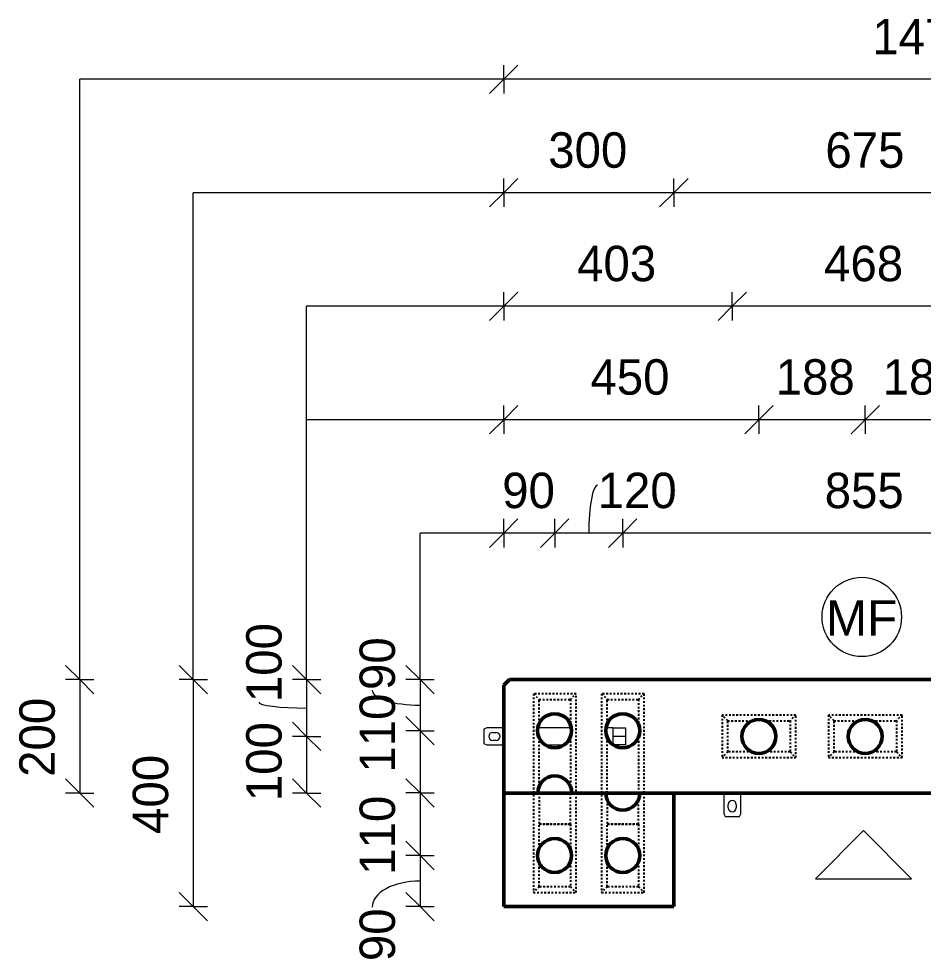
# Model space of a CAD drawing. Header units: millimetres. Extents: x -7945 to 7565, y 1067 to 22619.
# Drawn here: x -3544 to -1949, y 19968 to 21629 of the extents above; entities that cross this region are included whole.
import ezdxf

# ---------------------------------------------------------------- set-up
doc = ezdxf.new("R2010")
doc.units = ezdxf.units.MM
doc.linetypes.add('Dash', pattern=[6.36, 3.18, -3.18])
for name, color, linetype, lineweight in [('A-ANNO-DIMS', 211, 'Continuous', 9), ('A-ANNO-DIMS-25', 211, 'Continuous', 9), ('A-DETL-MBND', 5, 'Continuous', 18), ('A-GENM', 13, 'Continuous', 18), ('A-WALL', 113, 'Continuous', 25), ('A-WALL-HDLN', 110, 'Dash', 25), ('G-ANNO-TEXT', 231, 'Continuous', 9)]:
    doc.layers.add(name, color=color, linetype=linetype, lineweight=lineweight)
doc.styles.add('Arial', font='arial.ttf', dxfattribs={"height": 62.5})
doc.styles.add('Nirmala UI Semilight', font='NirmalaS.ttf', dxfattribs={"height": 62.5})
doc.dimstyles.new('Arrow_Filled_-_2_5_NI_UI', dxfattribs={"dimscale": 304.8, "dimtxt": 65.460247, "dimasz": 0.164042, "dimexe": 0.082021, "dimexo": 0.0625, "dimgap": 0.082021, "dimtad": 1, "dimdec": 0, "dimzin": 0, "dimdsep": 46, "dimtxsty": 'Nirmala UI Semilight', "dimblk1": 'OBLIQUE', "dimblk2": 'OBLIQUE', "dimsah": 1, "dimcen": 0.09, "dimazin": 0, "dimtfac": 1, "dimtdec": 4, "dimtix": 1, "dimtmove": 0, "dimatfit": 3, "dimfxl": 0.082021, "dimfxlon": 1, "dimtvp": 1, "dimtolj": 1, "dimtzin": 0, "dimarcsym": 2})
doc.dimstyles.new('Arrow_Filled_-_2_5_NI_UI_1', dxfattribs={"dimscale": 304.8, "dimtxt": 65.460247, "dimasz": 0.164042, "dimexe": 0.082021, "dimexo": 0.0625, "dimgap": 0.082021, "dimtad": 1, "dimdec": 0, "dimzin": 0, "dimdsep": 46, "dimtxsty": 'Nirmala UI Semilight', "dimblk1": 'OBLIQUE', "dimblk2": 'OBLIQUE', "dimsah": 1, "dimcen": 0.09, "dimazin": 0, "dimtfac": 1, "dimtdec": 4, "dimtix": 1, "dimtmove": 1, "dimatfit": 3, "dimfxl": 0.082021, "dimfxlon": 1, "dimtvp": 1, "dimtolj": 1, "dimtzin": 0, "dimarcsym": 2})
doc.dimstyles.new('Arrow_Filled_-_2_5_NI_UI_2', dxfattribs={"dimscale": 304.8, "dimtxt": 65.460247, "dimasz": 0.164042, "dimexe": 0.082021, "dimexo": 0.0625, "dimgap": 0.082021, "dimtad": 1, "dimdec": 0, "dimzin": 0, "dimdsep": 46, "dimtxsty": 'Nirmala UI Semilight', "dimblk1": 'OBLIQUE', "dimblk2": 'OBLIQUE', "dimsah": 1, "dimcen": 0.09, "dimazin": 0, "dimtfac": 1, "dimtdec": 4, "dimtix": 1, "dimtmove": 2, "dimatfit": 3, "dimfxl": 0.082021, "dimfxlon": 1, "dimtvp": 1, "dimtolj": 1, "dimtzin": 0, "dimarcsym": 2})

# ---------------------------------------------------------------- blocks, each defined once
blk = doc.blocks.new('RR spread anchor face based - RR-SA-0_7-110-2888042-Elevation Top1')
at = {"layer": 'A-GENM'}
for p, q in [((-6075.8, 20264.6), (-6075.8, 20228.1)), ((-6045.8, 20228.1), (-6045.8, 20264.6)), ((-6067.8, 20238.6), (-6067.8, 20244.6)), ((-6053.8, 20244.6), (-6053.8, 20238.6)), ((-6075.8, 20228.1), (-6073.3, 20223.1)), ((-6073.3, 20223.1), (-6048.3, 20223.1)), ((-6048.3, 20223.1), (-6045.8, 20228.1))]:
    blk.add_line(p, q, dxfattribs=at)
for centre, start, end in [((-6060.8, 20244.6), 0, 180), ((-6060.8, 20238.6), 180, 0)]:
    blk.add_arc(centre, 7, start, end, dxfattribs=at)
blk = doc.blocks.new('RR spread anchor face based - RR-SA-2_5-250-1726823-Elevation Top1')
at = {"layer": 'A-GENM'}
for p, q in [((-6493.8, 20379.6), (-6498.8, 20377.1)), ((-6498.8, 20377.1), (-6498.8, 20352.1)), ((-6463.8, 20379.6), (-6493.8, 20379.6)), ((-6483.3, 20371.6), (-6477.3, 20371.6)), ((-6344.8, 20379.6), (-6403.1, 20379.6)), ((-6270.8, 20379.6), (-6283.1, 20379.6)), ((-6270.8, 20379.6), (-6248.8, 20379.6)), ((-6270.8, 20364.6), (-6270.8, 20379.6)), ((-6270.8, 20364.6), (-6270.8, 20379.6)), ((-6270.8, 20350), (-6270.8, 20364.6)), ((-6248.8, 20364.6), (-6270.8, 20364.6)), ((-6270.8, 20350), (-6270.8, 20364.5)), ((-6248.8, 20379.6), (-6248.8, 20364.6)), ((-6248.8, 20364.6), (-6248.8, 20349.6)), ((-6498.8, 20352.1), (-6493.8, 20349.6)), ((-6493.8, 20349.6), (-6463.8, 20349.6)), ((-6477.3, 20357.6), (-6483.3, 20357.6)), ((-6390, 20349.6), (-6357.8, 20349.6)), ((-6248.8, 20349.6), (-6270, 20349.6))]:
    blk.add_line(p, q, dxfattribs=at)
for centre, start, end in [((-6483.3, 20364.6), 90, 270), ((-6477.3, 20364.6), 270, 90)]:
    blk.add_arc(centre, 7, start, end, dxfattribs=at)
blk = doc.blocks.new('DIMBLOCK53-Elevation Top1')
at = {"layer": 'A-ANNO-DIMS-25'}
for p, q in [((-2479.1, 20722.8), (-2454.1, 20747.8)), ((-2479.1, 20722.8), (-2479.1, 20747.8)), ((-1624.1, 20722.8), (-1599.1, 20747.8)), ((-1624.1, 20722.8), (-1624.1, 20747.8)), ((-2479.1, 20722.8), (-2504.1, 20697.8)), ((-1624.1, 20722.8), (-2479.1, 20722.8)), ((-2479.1, 20722.8), (-2479.1, 20697.8)), ((-1624.1, 20722.8), (-1649.1, 20697.8)), ((-1624.1, 20722.8), (-1624.1, 20697.8))]:
    blk.add_line(p, q, dxfattribs=at)
at = {"layer": 'A-ANNO-DIMS-25', "color": 0, "insert": (-2123.1, 20829.4), "char_height": 62.5, "width": 171.387, "attachment_point": 1, "line_spacing_factor": 1.142579, "style": 'Nirmala UI Semilight'}
blk.add_mtext('855', dxfattribs=at)
blk = doc.blocks.new('_Oblique')
at = {"color": 0, "linetype": 'ByBlock', "lineweight": -2}
blk.add_line((-0.5, -0.5), (0.5, 0.5), dxfattribs=at)
blk = doc.blocks.new('DIMBLOCK54-Elevation Top1')
at = {"layer": 'A-ANNO-DIMS-25'}
for p, q in [((-2599.1, 20722.8), (-2574.1, 20747.8)), ((-2599.1, 20722.8), (-2599.1, 20747.8)), ((-2479.1, 20722.8), (-2454.1, 20747.8)), ((-2479.1, 20722.8), (-2479.1, 20747.8)), ((-2599.1, 20722.8), (-2624.1, 20697.8)), ((-2479.1, 20722.8), (-2599.1, 20722.8)), ((-2599.1, 20722.8), (-2599.1, 20697.8)), ((-2479.1, 20722.8), (-2504.1, 20697.8)), ((-2479.1, 20722.8), (-2479.1, 20697.8))]:
    blk.add_line(p, q, dxfattribs=at)
blk.add_ellipse((-2523.5, 20722.8), major_axis=(0, 84.5), ratio=0.185305, start_param=0, end_param=1.570796, dxfattribs=at)
at = {"layer": 'A-ANNO-DIMS-25', "color": 0, "insert": (-2523.5, 20829.4), "char_height": 62.5, "width": 154.248, "attachment_point": 1, "line_spacing_factor": 1.142579, "style": 'Nirmala UI Semilight'}
blk.add_mtext('120', dxfattribs=at)
blk = doc.blocks.new('DIMBLOCK55-Elevation Top1')
at = {"layer": 'A-ANNO-DIMS-25'}
for p, q in [((-2689.1, 20722.8), (-2664.1, 20747.8)), ((-2689.1, 20722.8), (-2689.1, 20747.8)), ((-2599.1, 20722.8), (-2574.1, 20747.8)), ((-2599.1, 20722.8), (-2599.1, 20747.8)), ((-2689.1, 20722.8), (-2714.1, 20697.8)), ((-2599.1, 20722.8), (-2689.1, 20722.8)), ((-2689.1, 20722.8), (-2689.1, 20697.8)), ((-2599.1, 20722.8), (-2624.1, 20697.8)), ((-2599.1, 20722.8), (-2599.1, 20697.8))]:
    blk.add_line(p, q, dxfattribs=at)
at = {"layer": 'A-ANNO-DIMS-25', "color": 0, "insert": (-2691.8, 20829.4), "char_height": 62.5, "width": 114.258, "attachment_point": 1, "line_spacing_factor": 1.142579, "style": 'Nirmala UI Semilight'}
blk.add_mtext('90', dxfattribs=at)
blk = doc.blocks.new('DIMBLOCK57-Elevation Top1')
at = {"layer": 'A-ANNO-DIMS-25'}
for p, q in [((-2051.6, 20922.8), (-2026.6, 20947.8)), ((-2051.6, 20922.8), (-2051.6, 20947.8)), ((-1864.1, 20922.8), (-1839.1, 20947.8)), ((-1864.1, 20922.8), (-1864.1, 20947.8)), ((-2051.6, 20922.8), (-2076.6, 20897.8)), ((-1864.1, 20922.8), (-2051.6, 20922.8)), ((-2051.6, 20922.8), (-2051.6, 20897.8)), ((-1864.1, 20922.8), (-1889.1, 20897.8)), ((-1864.1, 20922.8), (-1864.1, 20897.8))]:
    blk.add_line(p, q, dxfattribs=at)
at = {"layer": 'A-ANNO-DIMS-25', "color": 0, "insert": (-2020.9, 21029.4), "char_height": 62.5, "width": 151.392, "attachment_point": 1, "line_spacing_factor": 1.142579, "style": 'Nirmala UI Semilight'}
blk.add_mtext('187', dxfattribs=at)
blk = doc.blocks.new('DIMBLOCK58-Elevation Top1')
at = {"layer": 'A-ANNO-DIMS-25'}
for p, q in [((-2239.1, 20922.8), (-2214.1, 20947.8)), ((-2239.1, 20922.8), (-2239.1, 20947.8)), ((-2051.6, 20922.8), (-2026.6, 20947.8)), ((-2051.6, 20922.8), (-2051.6, 20947.8)), ((-2239.1, 20922.8), (-2264.1, 20897.8)), ((-2051.6, 20922.8), (-2239.1, 20922.8)), ((-2239.1, 20922.8), (-2239.1, 20897.8)), ((-2051.6, 20922.8), (-2076.6, 20897.8)), ((-2051.6, 20922.8), (-2051.6, 20897.8))]:
    blk.add_line(p, q, dxfattribs=at)
at = {"layer": 'A-ANNO-DIMS-25', "color": 0, "insert": (-2209.6, 21029.4), "char_height": 62.5, "width": 154.248, "attachment_point": 1, "line_spacing_factor": 1.142579, "style": 'Nirmala UI Semilight'}
blk.add_mtext('188', dxfattribs=at)
blk = doc.blocks.new('DIMBLOCK59-Elevation Top1')
at = {"layer": 'A-ANNO-DIMS-25'}
for p, q in [((-2689.1, 20922.8), (-2664.1, 20947.8)), ((-2689.1, 20922.8), (-2689.1, 20947.8)), ((-2239.1, 20922.8), (-2214.1, 20947.8)), ((-2239.1, 20922.8), (-2239.1, 20947.8)), ((-2689.1, 20922.8), (-2714.1, 20897.8)), ((-2239.1, 20922.8), (-2689.1, 20922.8)), ((-2689.1, 20922.8), (-2689.1, 20897.8)), ((-2239.1, 20922.8), (-2264.1, 20897.8)), ((-2239.1, 20922.8), (-2239.1, 20897.8))]:
    blk.add_line(p, q, dxfattribs=at)
at = {"layer": 'A-ANNO-DIMS-25', "color": 0, "insert": (-2536.2, 21029.4), "char_height": 62.5, "width": 172.815, "attachment_point": 1, "line_spacing_factor": 1.142579, "style": 'Nirmala UI Semilight'}
blk.add_mtext('450', dxfattribs=at)
blk = doc.blocks.new('DIMBLOCK61-Elevation Top1')
at = {"layer": 'A-ANNO-DIMS-25'}
for p, q in [((-2286.1, 21122.8), (-2261.1, 21147.8)), ((-2286.1, 21122.8), (-2286.1, 21147.8)), ((-1818.1, 21122.8), (-1793.1, 21147.8)), ((-1818.1, 21122.8), (-1818.1, 21147.8)), ((-2286.1, 21122.8), (-2311.1, 21097.8)), ((-1818.1, 21122.8), (-2286.1, 21122.8)), ((-2286.1, 21122.8), (-2286.1, 21097.8)), ((-1818.1, 21122.8), (-1843.1, 21097.8)), ((-1818.1, 21122.8), (-1818.1, 21097.8))]:
    blk.add_line(p, q, dxfattribs=at)
at = {"layer": 'A-ANNO-DIMS-25', "color": 0, "insert": (-2124.2, 21229.4), "char_height": 62.5, "width": 172.815, "attachment_point": 1, "line_spacing_factor": 1.142579, "style": 'Nirmala UI Semilight'}
blk.add_mtext('468', dxfattribs=at)
blk = doc.blocks.new('DIMBLOCK62-Elevation Top1')
at = {"layer": 'A-ANNO-DIMS-25'}
for p, q in [((-2689.1, 21122.8), (-2664.1, 21147.8)), ((-2689.1, 21122.8), (-2689.1, 21147.8)), ((-2286.1, 21122.8), (-2261.1, 21147.8)), ((-2286.1, 21122.8), (-2286.1, 21147.8)), ((-2689.1, 21122.8), (-2714.1, 21097.8)), ((-2286.1, 21122.8), (-2689.1, 21122.8)), ((-2689.1, 21122.8), (-2689.1, 21097.8)), ((-2286.1, 21122.8), (-2311.1, 21097.8)), ((-2286.1, 21122.8), (-2286.1, 21097.8))]:
    blk.add_line(p, q, dxfattribs=at)
at = {"layer": 'A-ANNO-DIMS-25', "color": 0, "insert": (-2559.7, 21229.4), "char_height": 62.5, "width": 172.815, "attachment_point": 1, "line_spacing_factor": 1.142579, "style": 'Nirmala UI Semilight'}
blk.add_mtext('403', dxfattribs=at)
blk = doc.blocks.new('DIMBLOCK64-Elevation Top1')
at = {"layer": 'A-ANNO-DIMS-25'}
for p, q in [((-2389.1, 21322.8), (-2364.1, 21347.8)), ((-2389.1, 21322.8), (-2389.1, 21347.8)), ((-1714.1, 21322.8), (-1689.1, 21347.8)), ((-1714.1, 21322.8), (-1714.1, 21347.8)), ((-2389.1, 21322.8), (-2414.1, 21297.8)), ((-1714.1, 21322.8), (-2389.1, 21322.8)), ((-2389.1, 21322.8), (-2389.1, 21297.8)), ((-1714.1, 21322.8), (-1739.1, 21297.8)), ((-1714.1, 21322.8), (-1714.1, 21297.8))]:
    blk.add_line(p, q, dxfattribs=at)
at = {"layer": 'A-ANNO-DIMS-25', "color": 0, "insert": (-2121.9, 21429.4), "char_height": 62.5, "width": 168.53, "attachment_point": 1, "line_spacing_factor": 1.142579, "style": 'Nirmala UI Semilight'}
blk.add_mtext('675', dxfattribs=at)
blk = doc.blocks.new('DIMBLOCK65-Elevation Top1')
at = {"layer": 'A-ANNO-DIMS-25'}
for p, q in [((-2689.1, 21322.8), (-2664.1, 21347.8)), ((-2689.1, 21322.8), (-2689.1, 21347.8)), ((-2389.1, 21322.8), (-2364.1, 21347.8)), ((-2389.1, 21322.8), (-2389.1, 21347.8)), ((-2689.1, 21322.8), (-2714.1, 21297.8)), ((-2389.1, 21322.8), (-2689.1, 21322.8)), ((-2689.1, 21322.8), (-2689.1, 21297.8)), ((-2389.1, 21322.8), (-2414.1, 21297.8)), ((-2389.1, 21322.8), (-2389.1, 21297.8))]:
    blk.add_line(p, q, dxfattribs=at)
at = {"layer": 'A-ANNO-DIMS-25', "color": 0, "insert": (-2610.6, 21429.4), "char_height": 62.5, "width": 171.387, "attachment_point": 1, "line_spacing_factor": 1.142579, "style": 'Nirmala UI Semilight'}
blk.add_mtext('300', dxfattribs=at)
blk = doc.blocks.new('DIMBLOCK66-Elevation Top1')
at = {"layer": 'A-ANNO-DIMS-25'}
for p, q in [((-2689.1, 21522.8), (-2664.1, 21547.8)), ((-2689.1, 21522.8), (-2689.1, 21547.8)), ((-1214.1, 21522.8), (-1189.1, 21547.8)), ((-1214.1, 21522.8), (-1214.1, 21547.8)), ((-2689.1, 21522.8), (-2714.1, 21497.8)), ((-1214.1, 21522.8), (-2689.1, 21522.8)), ((-2689.1, 21522.8), (-2689.1, 21497.8)), ((-1214.1, 21522.8), (-1239.1, 21497.8)), ((-1214.1, 21522.8), (-1214.1, 21497.8))]:
    blk.add_line(p, q, dxfattribs=at)
at = {"layer": 'A-ANNO-DIMS-25', "color": 0, "insert": (-2039.1, 21629.4), "char_height": 62.5, "width": 209.949, "attachment_point": 1, "line_spacing_factor": 1.142579, "style": 'Nirmala UI Semilight'}
blk.add_mtext('1475', dxfattribs=at)
blk = doc.blocks.new('DIMBLOCK67-Elevation Top1')
at = {"layer": 'A-ANNO-DIMS-25'}
for p, q in [((-2836.7, 20464.6), (-2861.7, 20489.6)), ((-2836.7, 20464.6), (-2861.7, 20464.6)), ((-2836.7, 20464.6), (-2836.7, 20374.6)), ((-2836.7, 20464.6), (-2811.7, 20439.6)), ((-2836.7, 20464.6), (-2811.7, 20464.6)), ((-2836.7, 20374.6), (-2861.7, 20399.6)), ((-2836.7, 20374.6), (-2861.7, 20374.6)), ((-2836.7, 20374.6), (-2811.7, 20349.6)), ((-2836.7, 20374.6), (-2811.7, 20374.6))]:
    blk.add_line(p, q, dxfattribs=at)
blk.add_ellipse((-2836.7, 20446.3), major_axis=(84.5, 0), ratio=0.316147, start_param=3.141593, end_param=4.712389, dxfattribs=at)
at = {"layer": 'A-ANNO-DIMS-25', "color": 0, "insert": (-2943.3, 20446.3), "char_height": 62.5, "width": 114.258, "attachment_point": 1, "rotation": 90, "line_spacing_factor": 1.142579, "style": 'Nirmala UI Semilight'}
blk.add_mtext('90', dxfattribs=at)
blk = doc.blocks.new('DIMBLOCK68-Elevation Top1')
at = {"layer": 'A-ANNO-DIMS-25'}
for p, q in [((-2836.7, 20374.6), (-2861.7, 20399.6)), ((-2836.7, 20374.6), (-2861.7, 20374.6)), ((-2836.7, 20374.6), (-2836.7, 20264.8)), ((-2836.7, 20374.6), (-2811.7, 20349.6)), ((-2836.7, 20374.6), (-2811.7, 20374.6)), ((-2836.7, 20264.8), (-2861.7, 20289.8)), ((-2836.7, 20264.8), (-2861.7, 20264.8)), ((-2836.7, 20264.8), (-2811.7, 20239.8)), ((-2836.7, 20264.8), (-2811.7, 20264.8))]:
    blk.add_line(p, q, dxfattribs=at)
at = {"layer": 'A-ANNO-DIMS-25', "color": 0, "insert": (-2943.3, 20300.6), "char_height": 62.5, "width": 137.109, "attachment_point": 1, "rotation": 90, "line_spacing_factor": 1.142579, "style": 'Nirmala UI Semilight'}
blk.add_mtext('110', dxfattribs=at)
blk = doc.blocks.new('DIMBLOCK69-Elevation Top1')
at = {"layer": 'A-ANNO-DIMS-25'}
for p, q in [((-2836.7, 20264.8), (-2861.7, 20289.8)), ((-2836.7, 20264.8), (-2861.7, 20264.8)), ((-2836.7, 20264.8), (-2836.7, 20154.6)), ((-2836.7, 20264.8), (-2811.7, 20239.8)), ((-2836.7, 20264.8), (-2811.7, 20264.8)), ((-2836.7, 20154.6), (-2861.7, 20179.6)), ((-2836.7, 20154.6), (-2861.7, 20154.6)), ((-2836.7, 20154.6), (-2811.7, 20129.6)), ((-2836.7, 20154.6), (-2811.7, 20154.6))]:
    blk.add_line(p, q, dxfattribs=at)
at = {"layer": 'A-ANNO-DIMS-25', "color": 0, "insert": (-2943.3, 20120.6), "char_height": 62.5, "width": 137.109, "attachment_point": 1, "rotation": 90, "line_spacing_factor": 1.142579, "style": 'Nirmala UI Semilight'}
blk.add_mtext('110', dxfattribs=at)
blk = doc.blocks.new('DIMBLOCK70-Elevation Top1')
at = {"layer": 'A-ANNO-DIMS-25'}
for p, q in [((-2836.7, 20154.6), (-2861.7, 20179.6)), ((-2836.7, 20154.6), (-2861.7, 20154.6)), ((-2836.7, 20154.6), (-2836.7, 20064.6)), ((-2836.7, 20154.6), (-2811.7, 20129.6)), ((-2836.7, 20154.6), (-2811.7, 20154.6)), ((-2836.7, 20064.6), (-2861.7, 20089.6)), ((-2836.7, 20064.6), (-2861.7, 20064.6)), ((-2836.7, 20064.6), (-2811.7, 20039.6)), ((-2836.7, 20064.6), (-2811.7, 20064.6))]:
    blk.add_line(p, q, dxfattribs=at)
blk.add_ellipse((-2836.7, 20063.6), major_axis=(84.5, 0), ratio=0.544094, start_param=1.570796, end_param=3.141593, dxfattribs=at)
at = {"layer": 'A-ANNO-DIMS-25', "color": 0, "insert": (-2943.3, 19968.4), "char_height": 62.5, "width": 114.258, "attachment_point": 1, "rotation": 90, "line_spacing_factor": 1.142579, "style": 'Nirmala UI Semilight'}
blk.add_mtext('90', dxfattribs=at)
blk = doc.blocks.new('DIMBLOCK71-Elevation Top1')
at = {"layer": 'A-ANNO-DIMS-25'}
for p, q in [((-3036.7, 20464.6), (-3061.7, 20489.6)), ((-3036.7, 20464.6), (-3061.7, 20464.6)), ((-3036.7, 20464.6), (-3036.7, 20364.6)), ((-3036.7, 20464.6), (-3011.7, 20439.6)), ((-3036.7, 20464.6), (-3011.7, 20464.6)), ((-3036.7, 20364.6), (-3061.7, 20389.6)), ((-3036.7, 20364.6), (-3061.7, 20364.6)), ((-3036.7, 20364.6), (-3011.7, 20339.6)), ((-3036.7, 20364.6), (-3011.7, 20364.6))]:
    blk.add_line(p, q, dxfattribs=at)
blk.add_ellipse((-3036.7, 20424.9), major_axis=(84.5, 0), ratio=0.122469, start_param=3.141593, end_param=4.712389, dxfattribs=at)
at = {"layer": 'A-ANNO-DIMS-25', "color": 0, "insert": (-3143.3, 20424.9), "char_height": 62.5, "width": 154.248, "attachment_point": 1, "rotation": 90, "line_spacing_factor": 1.142579, "style": 'Nirmala UI Semilight'}
blk.add_mtext('100', dxfattribs=at)
blk = doc.blocks.new('DIMBLOCK72-Elevation Top1')
at = {"layer": 'A-ANNO-DIMS-25'}
for p, q in [((-3036.7, 20364.6), (-3061.7, 20389.6)), ((-3036.7, 20364.6), (-3061.7, 20364.6)), ((-3036.7, 20364.6), (-3036.7, 20264.6)), ((-3036.7, 20364.6), (-3011.7, 20339.6)), ((-3036.7, 20364.6), (-3011.7, 20364.6)), ((-3036.7, 20264.6), (-3061.7, 20289.6)), ((-3036.7, 20264.6), (-3061.7, 20264.6)), ((-3036.7, 20264.6), (-3011.7, 20239.6)), ((-3036.7, 20264.6), (-3011.7, 20264.6))]:
    blk.add_line(p, q, dxfattribs=at)
at = {"layer": 'A-ANNO-DIMS-25', "color": 0, "insert": (-3143.3, 20250.3), "char_height": 62.5, "width": 154.248, "attachment_point": 1, "rotation": 90, "line_spacing_factor": 1.142579, "style": 'Nirmala UI Semilight'}
blk.add_mtext('100', dxfattribs=at)
blk = doc.blocks.new('DIMBLOCK73-Elevation Top1')
at = {"layer": 'A-ANNO-DIMS-25'}
for p, q in [((-3236.7, 20464.6), (-3261.7, 20489.6)), ((-3236.7, 20464.6), (-3261.7, 20464.6)), ((-3236.7, 20464.6), (-3236.7, 20064.6)), ((-3236.7, 20464.6), (-3211.7, 20439.6)), ((-3236.7, 20464.6), (-3211.7, 20464.6)), ((-3236.7, 20064.6), (-3261.7, 20089.6)), ((-3236.7, 20064.6), (-3261.7, 20064.6)), ((-3236.7, 20064.6), (-3211.7, 20039.6)), ((-3236.7, 20064.6), (-3211.7, 20064.6))]:
    blk.add_line(p, q, dxfattribs=at)
at = {"layer": 'A-ANNO-DIMS-25', "color": 0, "insert": (-3343.3, 20192.6), "char_height": 62.5, "width": 172.815, "attachment_point": 1, "rotation": 90, "line_spacing_factor": 1.142579, "style": 'Nirmala UI Semilight'}
blk.add_mtext('400', dxfattribs=at)
blk = doc.blocks.new('DIMBLOCK74-Elevation Top1')
at = {"layer": 'A-ANNO-DIMS-25'}
for p, q in [((-3436.7, 20464.6), (-3461.7, 20489.6)), ((-3436.7, 20464.6), (-3461.7, 20464.6)), ((-3436.7, 20464.6), (-3436.7, 20264.6)), ((-3436.7, 20464.6), (-3411.7, 20439.6)), ((-3436.7, 20464.6), (-3411.7, 20464.6)), ((-3436.7, 20264.6), (-3461.7, 20289.6)), ((-3436.7, 20264.6), (-3461.7, 20264.6)), ((-3436.7, 20264.6), (-3411.7, 20239.6)), ((-3436.7, 20264.6), (-3411.7, 20264.6))]:
    blk.add_line(p, q, dxfattribs=at)
at = {"layer": 'A-ANNO-DIMS-25', "color": 0, "insert": (-3543.3, 20293.2), "char_height": 62.5, "width": 171.387, "attachment_point": 1, "rotation": 90, "line_spacing_factor": 1.142579, "style": 'Nirmala UI Semilight'}
blk.add_mtext('200', dxfattribs=at)

msp = doc.modelspace()

# ---------------------------------------------------------------- linework, layer by layer
at = {"layer": 'A-DETL-MBND'}
for p, q in [((-3436.7, 20464.6), (-3436.7, 21522.8)), ((-2689.1, 21522.8), (-3436.7, 21522.8)), ((-3236.7, 20464.6), (-3236.7, 21322.8)), ((-2689.1, 21322.8), (-3236.7, 21322.8)), ((-3036.7, 20464.6), (-3036.7, 21122.8)), ((-2689.1, 21122.8), (-3036.7, 21122.8)), ((-2689.1, 20922.8), (-3036.7, 20922.8)), ((-2836.7, 20464.6), (-2836.7, 20722.8)), ((-2689.1, 20722.8), (-2836.7, 20722.8)), ((-2054.6, 20198.5), (-2139.4, 20113.7)), ((-1969.7, 20113.7), (-2054.6, 20198.5)), ((-2139.4, 20113.7), (-1969.7, 20113.7))]:
    msp.add_line(p, q, dxfattribs=at)
msp.add_circle((-2057.6, 20575.1), 70, dxfattribs=at)
at = {"layer": 'A-WALL', "lineweight": 50}
for p, q in [((-2679.1, 20464.6), (-2689.1, 20454.6)), ((-1224.2, 20464.6), (-2679.1, 20464.6)), ((-2689.1, 20454.6), (-2689.1, 20064.6)), ((-1214.1, 20264.6), (-2689.1, 20264.6)), ((-2389.1, 20064.6), (-2389.1, 20264.6)), ((-2689.1, 20064.6), (-2389.1, 20064.6))]:
    msp.add_line(p, q, dxfattribs=at)
for centre, start, end in [((-2599.3, 20374.6), 90, 270), ((-2599.3, 20374.6), 270, 90), ((-2479.3, 20374.6), 90, 270), ((-2479.3, 20374.6), 270, 90), ((-2239.1, 20364.6), 90, 270), ((-2239.1, 20364.6), 270, 90), ((-2051.6, 20364.6), 90, 270), ((-2051.6, 20364.6), 270, 90), ((-2599.1, 20264.8), 360, 180), ((-2599.1, 20264.8), 180, 180.3581), ((-2599.1, 20264.8), 359.6419, 360), ((-2479.3, 20264.6), 180, 270), ((-2479.3, 20264.6), 270, 0), ((-2599.3, 20154.6), 90, 270), ((-2599.3, 20154.6), 270, 90), ((-2479.3, 20154.6), 90, 270), ((-2479.3, 20154.6), 270, 90)]:
    msp.add_arc(centre, 30, start, end, dxfattribs=at)
at = {"layer": 'A-WALL-HDLN'}
for p, q in [((-2561.6, 20439.6), (-2636.6, 20439.6)), ((-2636.6, 20439.6), (-2626.6, 20429.6)), ((-2636.6, 20439.6), (-2636.6, 20089.6)), ((-2571.6, 20429.6), (-2561.6, 20439.6)), ((-2561.6, 20089.6), (-2561.6, 20439.6)), ((-2441.6, 20439.6), (-2516.6, 20439.6)), ((-2516.6, 20439.6), (-2516.6, 20089.6)), ((-2516.6, 20439.6), (-2506.6, 20429.6)), ((-2451.6, 20429.6), (-2441.6, 20439.6)), ((-2441.6, 20264.6), (-2441.6, 20439.6)), ((-2626.6, 20386.8), (-2626.6, 20429.6)), ((-2626.6, 20429.6), (-2571.6, 20429.6)), ((-2571.6, 20429.6), (-2571.6, 20386.3)), ((-2506.6, 20386.8), (-2506.6, 20429.6)), ((-2506.6, 20429.6), (-2451.6, 20429.6)), ((-2451.6, 20429.6), (-2451.6, 20386.3)), ((-2174.1, 20402.1), (-2304.1, 20402.1)), ((-2304.1, 20402.1), (-2304.1, 20327.1)), ((-2294.1, 20392.1), (-2304.1, 20402.1)), ((-2174.1, 20402.1), (-2184.1, 20392.1)), ((-2174.1, 20327.1), (-2174.1, 20402.1)), ((-1986.6, 20402.1), (-2116.6, 20402.1)), ((-2116.6, 20402.1), (-2116.6, 20327.1)), ((-2106.6, 20392.1), (-2116.6, 20402.1)), ((-1986.6, 20402.1), (-1996.6, 20392.1)), ((-1986.6, 20327.1), (-1986.6, 20402.1)), ((-2294.1, 20392.1), (-2251.1, 20392.1)), ((-2294.1, 20337.1), (-2294.1, 20392.1)), ((-2227.2, 20392.1), (-2184.1, 20392.1)), ((-2184.1, 20392.1), (-2184.1, 20337.1)), ((-2106.6, 20392.1), (-2063.6, 20392.1)), ((-2106.6, 20337.1), (-2106.6, 20392.1)), ((-2039.6, 20392.1), (-1996.6, 20392.1)), ((-1996.6, 20392.1), (-1996.6, 20337.1)), ((-2626.6, 20276.7), (-2626.6, 20362.3)), ((-2571.6, 20362.9), (-2571.6, 20276.7)), ((-2506.6, 20264.6), (-2506.6, 20362.3)), ((-2451.6, 20362.9), (-2451.6, 20264.6)), ((-2294.1, 20337.1), (-2304.1, 20327.1)), ((-2251.1, 20337.1), (-2294.1, 20337.1)), ((-2184.1, 20337.1), (-2227.2, 20337.1)), ((-2184.1, 20337.1), (-2174.1, 20327.1)), ((-2106.6, 20337.1), (-2116.6, 20327.1)), ((-2063.6, 20337.1), (-2106.6, 20337.1)), ((-1996.6, 20337.1), (-2039.6, 20337.1)), ((-1996.6, 20337.1), (-1986.6, 20327.1)), ((-2304.1, 20327.1), (-2174.1, 20327.1)), ((-2116.6, 20327.1), (-1986.6, 20327.1)), ((-2626.6, 20264.6), (-2626.6, 20209.8)), ((-2571.6, 20209.8), (-2571.6, 20264.6)), ((-2441.6, 20089.6), (-2441.6, 20264.5)), ((-2506.6, 20252.3), (-2506.6, 20209.8)), ((-2451.6, 20209.8), (-2451.6, 20252.9)), ((-2626.6, 20209.8), (-2626.7, 20209.7)), ((-2626.7, 20209.7), (-2626.6, 20209.6)), ((-2626.7, 20209.7), (-2571.6, 20209.7)), ((-2571.6, 20209.8), (-2626.6, 20209.8)), ((-2626.6, 20166.8), (-2626.6, 20209.6)), ((-2626.6, 20209.6), (-2571.6, 20209.6)), ((-2571.6, 20209.7), (-2571.6, 20209.8)), ((-2571.6, 20209.6), (-2571.6, 20209.7)), ((-2571.6, 20209.6), (-2571.6, 20166.3)), ((-2506.6, 20209.8), (-2506.7, 20209.7)), ((-2506.7, 20209.7), (-2506.6, 20209.6)), ((-2506.7, 20209.7), (-2451.6, 20209.7)), ((-2451.6, 20209.8), (-2506.6, 20209.8)), ((-2506.6, 20166.8), (-2506.6, 20209.6)), ((-2506.6, 20209.6), (-2451.6, 20209.6)), ((-2451.6, 20209.7), (-2451.6, 20209.8)), ((-2451.6, 20209.6), (-2451.6, 20209.7)), ((-2451.6, 20209.6), (-2451.6, 20166.3)), ((-2626.6, 20099.6), (-2626.6, 20142.3)), ((-2571.6, 20142.9), (-2571.6, 20099.6)), ((-2506.6, 20099.6), (-2506.6, 20142.3)), ((-2451.6, 20142.9), (-2451.6, 20099.6)), ((-2626.6, 20099.6), (-2636.6, 20089.6)), ((-2571.6, 20099.6), (-2626.6, 20099.6)), ((-2571.6, 20099.6), (-2561.6, 20089.6)), ((-2506.6, 20099.6), (-2516.6, 20089.6)), ((-2451.6, 20099.6), (-2506.6, 20099.6)), ((-2451.6, 20099.6), (-2441.6, 20089.6)), ((-2636.6, 20089.6), (-2561.6, 20089.6)), ((-2516.6, 20089.6), (-2441.6, 20089.6))]:
    msp.add_line(p, q, dxfattribs=at)

# ---------------------------------------------------------------- block references
at = {"layer": 'A-GENM'}
for name in ['RR spread anchor face based - RR-SA-2_5-250-1726823-Elevation Top1', 'RR spread anchor face based - RR-SA-0_7-110-2888042-Elevation Top1']:
    msp.add_blockref(name, (3774.7, 0), dxfattribs=at)

# ---------------------------------------------------------------- texts
at = {"layer": 'G-ANNO-TEXT', "color": 7, "insert": (-2121.1, 20604.6), "char_height": 62.5, "width": 150.316, "attachment_point": 1, "rotation": 0.0007, "style": 'Arial'}
msp.add_mtext('MF', dxfattribs=at)

# ---------------------------------------------------------------- dimensions: what is measured, and where the dimension line sits
at = {"layer": 'A-ANNO-DIMS'}
for base, p1, p2, angle, override, picture, middle in [((-2689.1, 21522.8), (-1214.1, 21497.8), (-2689.1, 21497.8), 0, {"dimpost": '<>', "dimfxl": 1475}, 'DIMBLOCK66-Elevation Top1', (-1951.6, 21580.3)), ((-3436.7, 20264.6), (-3411.7, 20464.6), (-3411.7, 20264.6), 90, {"dimpost": '<>', "dimfxl": 200}, 'DIMBLOCK74-Elevation Top1', (-3494, 20364.6)), ((-3236.7, 20064.6), (-3211.7, 20464.6), (-3211.7, 20064.6), 90, {"dimpost": '<>', "dimfxl": 400}, 'DIMBLOCK73-Elevation Top1', (-3294, 20264.6)), ((-3036.7, 20264.6), (-3011.7, 20364.6), (-3011.7, 20264.6), 90, {"dimpost": '<>', "dimfxl": 100}, 'DIMBLOCK72-Elevation Top1', (-3094.2, 20314.6))]:
    dim = msp.add_linear_dim(base=base, p1=p1, p2=p2, angle=angle, dimstyle='Arrow_Filled_-_2_5_NI_UI', override=override, dxfattribs=at)
    dim.commit()
    dim.dimension.update_dxf_attribs({"geometry": picture, "text_midpoint": middle})
for base, p1, p2, override, picture, middle in [((-2689.1, 21322.8), (-2389.1, 21297.8), (-2689.1, 21297.8), {"dimpost": '<>', "dimfxl": 300}, 'DIMBLOCK65-Elevation Top1', (-2539.1, 21380.2)), ((-2389.1, 21322.8), (-1714.1, 21297.8), (-2389.1, 21297.8), {"dimpost": '<>', "dimfxl": 675}, 'DIMBLOCK64-Elevation Top1', (-2051.6, 21380.2)), ((-2689.1, 21122.8), (-2286.1, 21097.8), (-2689.1, 21097.8), {"dimpost": '<>', "dimfxl": 403}, 'DIMBLOCK62-Elevation Top1', (-2487.6, 21180.2)), ((-2286.1, 21122.8), (-1818.1, 21097.8), (-2286.1, 21097.8), {"dimpost": '<>', "dimfxl": 468}, 'DIMBLOCK61-Elevation Top1', (-2052.1, 21180.2)), ((-2689.1, 20922.8), (-2239.1, 20897.8), (-2689.1, 20897.8), {"dimpost": '<>', "dimfxl": 450}, 'DIMBLOCK59-Elevation Top1', (-2464.1, 20980.1)), ((-2239.1497, 20922.8452), (-2051.5872, 20897.8452), (-2239.1497, 20897.8452), {"dimpost": '<>', "dimfxl": 187.5625}, 'DIMBLOCK58-Elevation Top1', (-2145.3685, 20980.2938)), ((-2051.5872, 20922.8452), (-1864.1497, 20897.8452), (-2051.5872, 20897.8452), {"dimpost": '<>', "dimfxl": 187.4375}, 'DIMBLOCK57-Elevation Top1', (-1957.8685, 20980.2938)), ((-2689.1, 20722.8), (-2599.1, 20697.8), (-2689.1, 20697.8), {"dimpost": '<>', "dimfxl": 90}, 'DIMBLOCK55-Elevation Top1', (-2644.1, 20780.2)), ((-2479.1, 20722.8), (-1624.1, 20697.8), (-2479.1, 20697.8), {"dimpost": '<>', "dimfxl": 855}, 'DIMBLOCK53-Elevation Top1', (-2051.6, 20780.1))]:
    dim = msp.add_linear_dim(base=base, p1=p1, p2=p2, dimstyle='Arrow_Filled_-_2_5_NI_UI', override=override, dxfattribs=at)
    dim.commit()
    dim.dimension.update_dxf_attribs({"geometry": picture, "text_midpoint": middle})
dim = msp.add_linear_dim(base=(-2599.1, 20722.8), p1=(-2479.1, 20697.8), p2=(-2599.1, 20697.8), dimstyle='Arrow_Filled_-_2_5_NI_UI_1', override={"dimpost": '<>', "dimfxl": 120}, dxfattribs=at)
dim.commit()
dim.dimension.update_dxf_attribs({"geometry": 'DIMBLOCK54-Elevation Top1', "text_midpoint": (-2446.4, 20787.7), "dimtype": 160})
for base, p1, p2, dimstyle, override, picture, middle in [((-3036.7, 20364.6), (-3011.7, 20464.6), (-3011.7, 20364.6), 'Arrow_Filled_-_2_5_NI_UI_1', {"dimpost": '<>', "dimfxl": 100}, 'DIMBLOCK71-Elevation Top1', (-3101.6, 20502)), ((-2836.7, 20374.6), (-2811.7, 20464.6), (-2811.7, 20374.6), 'Arrow_Filled_-_2_5_NI_UI_1', {"dimpost": '<>', "dimfxl": 90}, 'DIMBLOCK67-Elevation Top1', (-2901.6, 20503.4)), ((-2836.7, 20264.8), (-2811.7, 20374.6), (-2811.7, 20264.8), 'Arrow_Filled_-_2_5_NI_UI_2', {"dimpost": '<>', "dimfxl": 109.8125}, 'DIMBLOCK68-Elevation Top1', (-2901.6, 20369.2)), ((-2836.7, 20154.6), (-2811.7, 20264.8), (-2811.7, 20154.6), 'Arrow_Filled_-_2_5_NI_UI_2', {"dimpost": '<>', "dimfxl": 110.1875}, 'DIMBLOCK69-Elevation Top1', (-2901.6, 20189.1)), ((-2836.7, 20064.6), (-2811.7, 20154.6), (-2811.7, 20064.6), 'Arrow_Filled_-_2_5_NI_UI_1', {"dimpost": '<>', "dimfxl": 90}, 'DIMBLOCK70-Elevation Top1', (-2901.6, 20025.5))]:
    dim = msp.add_linear_dim(base=base, p1=p1, p2=p2, angle=90, dimstyle=dimstyle, override=override, dxfattribs=at)
    dim.commit()
    dim.dimension.update_dxf_attribs({"geometry": picture, "text_midpoint": middle, "dimtype": 160, "text_rotation": 90})

doc.saveas('drawing.dxf')
